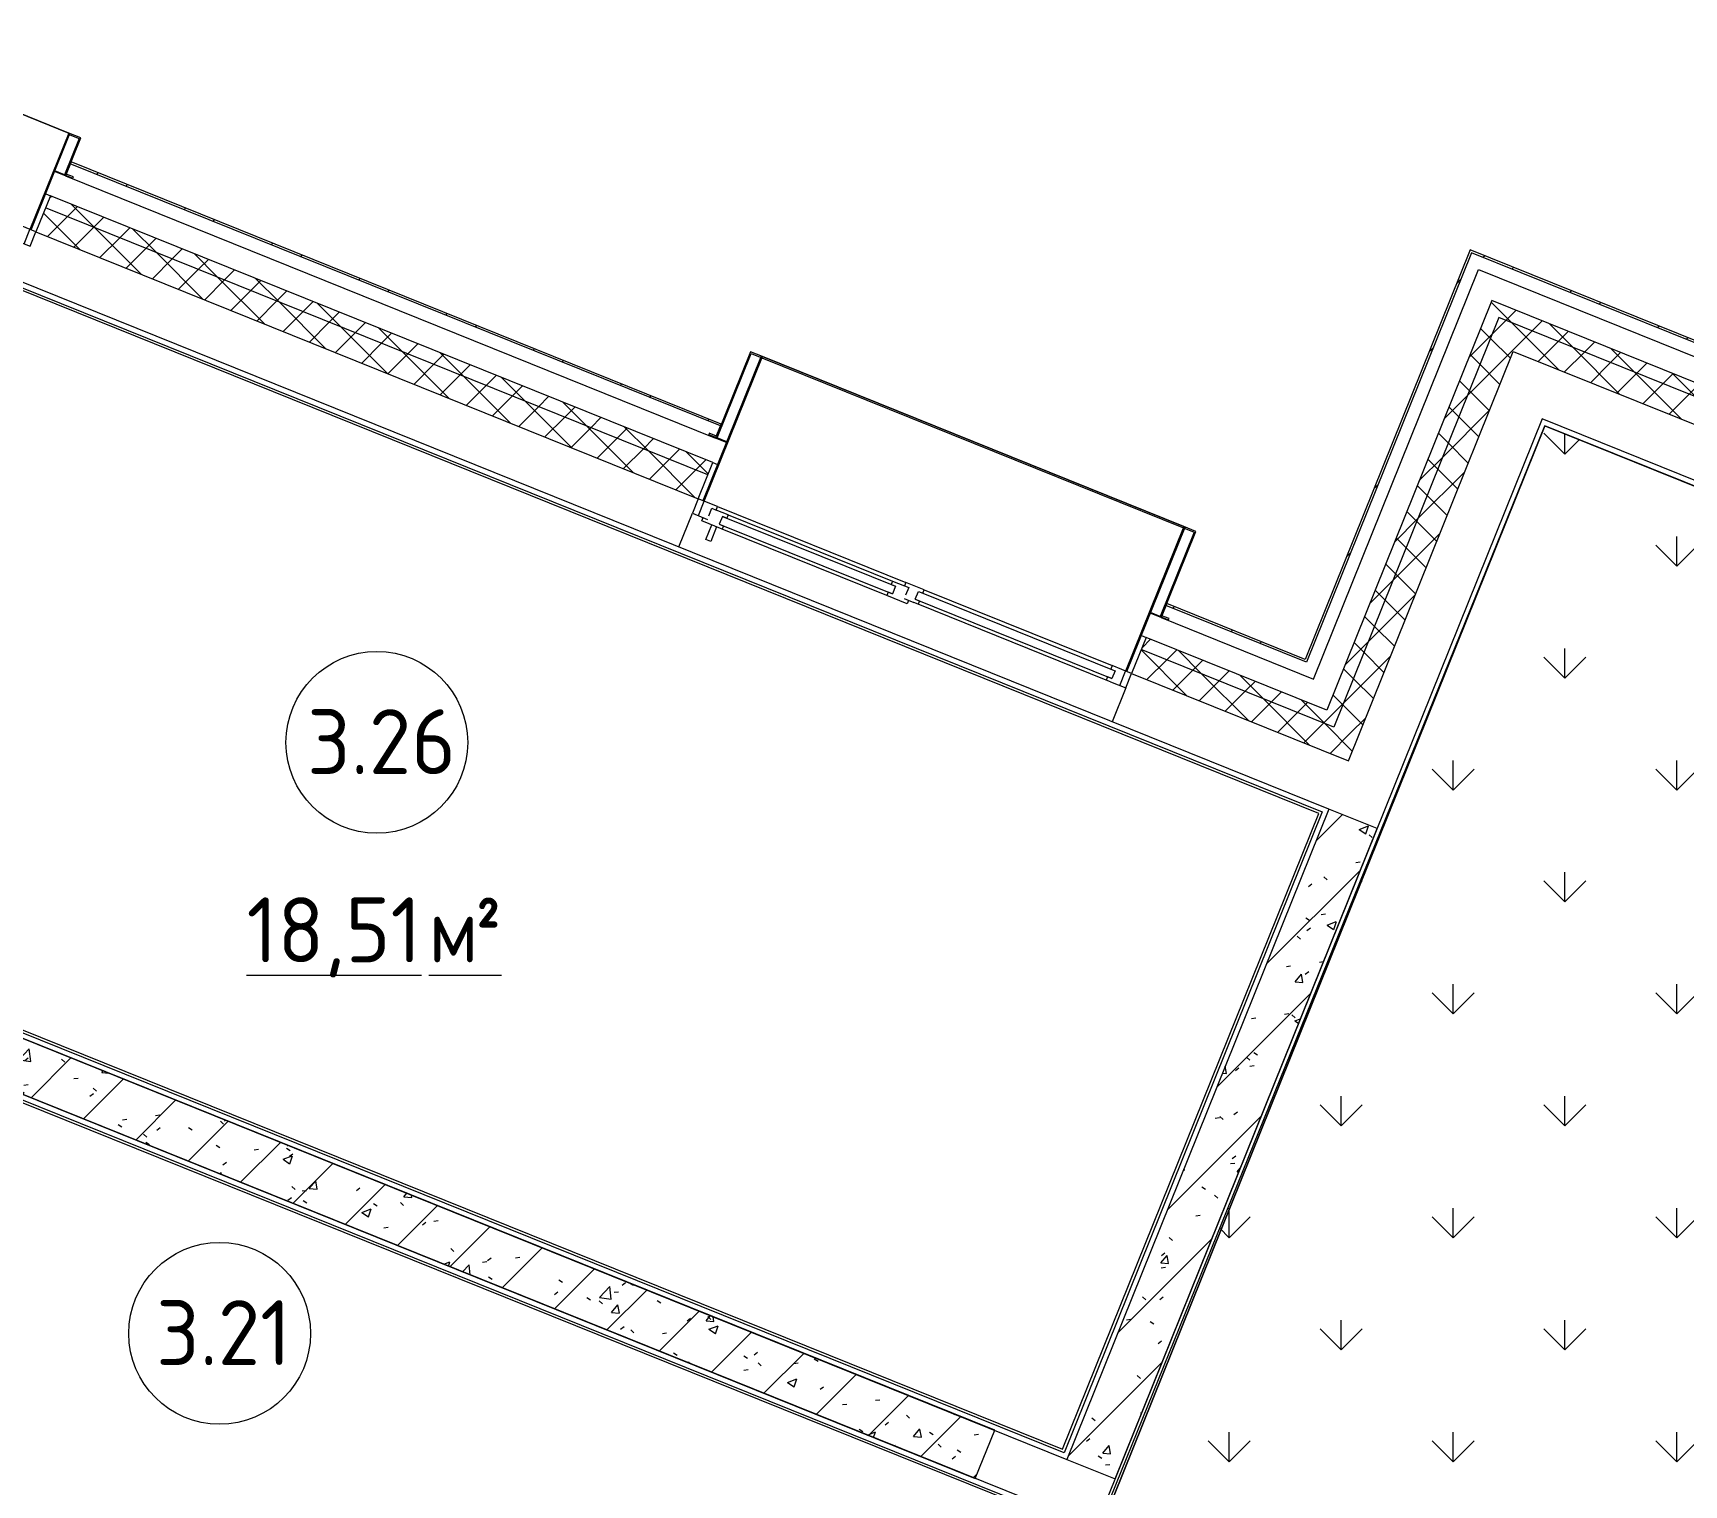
# Model space of a CAD drawing. Header units: millimetres. Extents: x -584918 to 2941280, y 3000189 to 4229862.
# Drawn here: x -433624 to -427265, y 4049313 to 4054904 of the extents above; entities that cross this region are included whole.
import ezdxf

# ---------------------------------------------------------------- set-up
doc = ezdxf.new("R2010")
doc.units = ezdxf.units.MM
for name, color, linetype, lineweight in [('_ Окна', 7, 'Continuous', 0), ('Линии', 7, 'Continuous', 0), ('Марки помещений', 7, 'Continuous', 0), ('Обобщенные модели', 7, 'Continuous', 0), ('Окна', 7, 'Continuous', 0), ('Стены внутренние', 7, 'Continuous', 0), ('Стены наружные', 7, 'Continuous', 0), ('Стены несущие', 7, 'Continuous', 0), ('Стены отделка', 7, 'Continuous', 0), ('Стены перегородки', 7, 'Continuous', 0), ('Стены штриховка', 7, 'Continuous', 0), ('экспертиза условные обозначения', 1, 'Continuous', 0)]:
    doc.layers.add(name, color=color, linetype=linetype, lineweight=lineweight)
doc.styles.add('GOST Common_2', font='', dxfattribs={"height": 500})
doc.styles.add('GOST Common_3', font='', dxfattribs={"width": 0.9, "height": 500})
doc.styles.get('GOST Common_2').set_extended_font_data('GOST Common')
doc.styles.get('GOST Common_3').set_extended_font_data('GOST Common')
pattern_1 = [(45, (-440814.02, 4025236.82), (-141.4214, 141.4214), [])]
pattern_2 = [(50, (-440814.02, 4025236.82), (364.368, -31.8783), [38.1, -419.1]), (355, (-440814.02, 4025236.8), (-70.486, 382.1133), [30.48, -335.28]), (100.451, (-440783.66, 4025234.16), (293.885, 350.2334), [32.38, -356.18]), (46.184, (-440814, 4025338.4), (542.1585, -84.086), [57.15, -628.65]), (96.636, (-440768.84, 4025331.4), (474.805, 494.855), [48.57, -534.27]), (351.184, (-440814, 4025338.4), (474.81, 494.85), [45.72, -502.92]), (21, (-440763.22, 4025313.02), (303.2285, -204.5305), [38.1, -419.1]), (326, (-440763.22, 4025313), (123.604, 368.376), [30.48, -335.28]), (71.451, (-440737.95, 4025295.97), (426.834, 163.8427), [32.38, -356.18]), (37.5, (-440814.02, 4025236.82), (6.17665, 169.11015), [16.764, -314.452, 16.764, -323.596, -336.55]), (37.5, (-440814.02, 4025236.82), (6.17665, 169.11015), [-671.576, 16.764, -319.786]), (7.5, (-440814.02, 4025236.82), (133.6389, 200.3615), [16.764, -177.292, 16.764, -306.832, -128.27]), (7.5, (-440814.02, 4025236.82), (133.6389, 200.3615), [-517.652, 16.764, -111.506]), (327.5, (-440927.3, 4025236.82), (271.1818, -11.45836), [16.764, -110.236, 16.764, -379.476, -525.78]), (327.5, (-440927.3, 4025236.82), (271.1818, -11.45836), [-523.24, 16.764, -509.016]), (317.5, (-440978.1, 4025236.82), (296.2585, 50.8528), [16.764, -148.336, 16.764, -246.38, -373.38]), (317.5, (-440978.1, 4025236.82), (296.2585, 50.8528), [-428.244, 16.764, -356.616])]
pattern_3 = [(45, (-440814.02, 4025236.8), (-235.7317, 235.7317), []), (45, (-440656.87, 4025236.8), (-235.7317, 235.7317), [])]
pattern_4 = [(45, (-440814.02, 4025236.82), (-70.71068, 70.71068), []), (135, (-440814.02, 4025236.82), (-70.71068, -70.71068), [])]

# ---------------------------------------------------------------- blocks, each defined once
blk = doc.blocks.new('Окно_ПВХ_1Створка_1Фрамуга-верх - ОП_2100_h_х950_1ст1фр-7962690-АР Этаж 03')
at = {"layer": '_ Окна'}
for p, q in [((-419, 100), (-500, 100)), ((-500, 100), (-500, 40)), ((-475, 40), (-475, 100)), ((-437, 54), (-437, 86)), ((-437, 86), (-419, 86)), ((-419, 86), (-419, 100)), ((-370, 86), (-419, 86)), ((-388, 72), (-388, 40)), ((-370, 72), (-388, 72)), ((-388, 72), (388, 72)), ((-370, 86), (-370, 72)), ((370, 86), (370, 72)), ((370, 86), (419, 86)), ((370, 72), (388, 72)), ((388, 72), (388, 40)), ((419, 100), (419, 86)), ((500, 100), (419, 100)), ((419, 86), (437, 86)), ((437, 86), (437, 54)), ((475, 40), (475, 100)), ((500, 40), (500, 100)), ((-500, 40), (-437, 40)), ((-455, 26), (-455, 40)), ((-370, 26), (-455, 26)), ((-388, 40), (-370, 40)), ((-388, 40), (388, 40)), ((-370, 40), (-370, 26)), ((370, 40), (370, 26)), ((388, 40), (370, 40)), ((455, 26), (370, 26)), ((437, 40), (500, 40)), ((455, 40), (455, 26))]:
    blk.add_line(p, q, dxfattribs=at)
at = {"layer": 'Окна'}
for p, q in [((-419, 100), (419, 100)), ((-370, 86), (370, 86)), ((-413.5, -34), (-413.5, 26)), ((-393.5, 26), (-393.5, -34)), ((370, 26), (-370, 26)), ((-393.5, -34), (-413.5, -34))]:
    blk.add_line(p, q, dxfattribs=at)
blk = doc.blocks.new('Окно_ПВХ_2Створки_1Фрамуга-верх - ОП_2100_h_х1750_2ст1фр-7979835-АР Этаж 03')
at = {"layer": '_ Окна'}
for p, q in [((-819, 100), (-900, 100)), ((-900, 100), (-900, 40)), ((-875, 40), (-875, 100)), ((-837, 54), (-837, 86)), ((-837, 86), (-819, 86)), ((-819, 86), (-819, 100)), ((-770, 86), (-819, 86)), ((-788, 72), (-788, 40)), ((-770, 72), (-788, 72)), ((-788, 72), (-69, 72)), ((-770, 86), (-770, 72)), ((-87, 86), (-87, 72)), ((-87, 86), (-38, 86)), ((-87, 72), (-69, 72)), ((-69, 72), (-69, 40)), ((38, 100), (-38, 100)), ((-38, 100), (-38, 86)), ((-38, 86), (-20, 86)), ((-20, 86), (-20, 54)), ((20, 54), (20, 86)), ((20, 86), (38, 86)), ((38, 86), (38, 100)), ((38, 86), (819, 86)), ((819, 100), (819, 86)), ((900, 100), (819, 100)), ((819, 86), (837, 86)), ((837, 86), (837, 54)), ((875, 40), (875, 100)), ((900, 40), (900, 100)), ((-900, 40), (-837, 40)), ((-855, 26), (-855, 40)), ((-770, 26), (-855, 26)), ((-788, 40), (-770, 40)), ((-788, 40), (-69, 40)), ((-770, 40), (-770, 26)), ((-87, 40), (-87, 26)), ((-69, 40), (-87, 40)), ((-2, 26), (-87, 26)), ((-20, 40), (20, 40)), ((-2, 40), (-2, 26)), ((20, 54), (837, 54)), ((20, 54), (38, 54)), ((38, 40), (20, 40)), ((38, 54), (38, 40)), ((819, 54), (819, 40)), ((837, 54), (819, 54)), ((837, 40), (819, 40)), ((837, 40), (900, 40))]:
    blk.add_line(p, q, dxfattribs=at)
at = {"layer": 'Окна'}
for p, q in [((-819, 100), (-38, 100)), ((-770, 86), (-87, 86)), ((38, 100), (819, 100)), ((-813.5, -34), (-813.5, 26)), ((-793.5, 26), (-793.5, -34)), ((-87, 26), (-770, 26)), ((819, 40), (38, 40)), ((-793.5, -34), (-813.5, -34))]:
    blk.add_line(p, q, dxfattribs=at)
blk = doc.blocks.new('Откос с зашивкой _верх_низ_ - Откос-7920893-АР Этаж 03')
at = {"layer": 'Обобщенные модели'}
for p, q in [((-880, 300), (-880, -300)), ((-875, -300), (-875, 300)), ((875, 300), (875, -300)), ((880, -300), (880, 300)), ((-920, 55), (-955, 55)), ((-955, 55), (-955, 50)), ((-955, 50), (-925, 50)), ((-925, 50), (-925, -300)), ((-920, -295), (-920, 55)), ((-920, 55), (-880, 55)), ((880, 55), (920, 55)), ((955, 55), (920, 55)), ((920, 55), (920, -295)), ((925, -300), (925, 50)), ((925, 50), (955, 50)), ((955, 50), (955, 55)), ((-925, -300), (-875, -300)), ((-875, -295), (-920, -295)), ((-880, -300), (-875, -300)), ((-875, -300), (-875, -295)), ((875, -295), (-875, -295)), ((-875, -300), (875, -300)), ((875, -300), (-875, -300)), ((920, -295), (875, -295)), ((875, -295), (875, -300)), ((875, -300), (880, -300)), ((875, -300), (925, -300))]:
    blk.add_line(p, q, dxfattribs=at)
blk = doc.blocks.new('Откос с зашивкой _верх_низ_ - Откос-V76-АР Этаж 03')
at = {"layer": 'Обобщенные модели'}
for p, q in [((-525, 100), (-525, -50)), ((-475, 100), (-525, 100)), ((-520, -55), (-520, 95)), ((-520, 95), (-475, 95)), ((-480, 100), (-480, -300)), ((-475, 100), (-480, 100)), ((475, 100), (-475, 100)), ((-475, -300), (-475, 100)), ((-475, 95), (-475, 100)), ((-475, 100), (475, 100)), ((480, 100), (475, 100)), ((475, 100), (475, -300)), ((525, 100), (475, 100)), ((475, 100), (475, 95)), ((475, 95), (520, 95)), ((480, -300), (480, 100)), ((520, 95), (520, -55)), ((525, -50), (525, 100)), ((-525, -50), (-555, -50)), ((-555, -50), (-555, -55)), ((-555, -55), (-520, -55)), ((-480, -55), (-520, -55)), ((520, -55), (480, -55)), ((520, -55), (555, -55)), ((555, -50), (525, -50)), ((555, -55), (555, -50))]:
    blk.add_line(p, q, dxfattribs=at)
blk = doc.blocks.new('ASVP_Марка_Помещение_ДваЗначения - Номер Площадь-685795-АР Этаж 03')
at = {"layer": 'Марки помещений'}
blk.add_circle((0, 0), 3.5, dxfattribs=at)

msp = doc.modelspace()

# ---------------------------------------------------------------- hatches: boundary and pattern name
at = {"layer": 'Стены внутренние'}
h = msp.add_hatch(dxfattribs=at)
h.set_pattern_fill('FP_4', color=256, style=0, pattern_type=2)
h.set_pattern_definition(pattern_1)
h.paths.add_polyline_path([(-429995.056, 4049338.316), (-429920.301, 4049523.82), (-435856.422, 4051915.988), (-435931.177, 4051730.484), (-430177.125, 4049411.687)])
h = msp.add_hatch(dxfattribs=at)
h.set_pattern_fill('FP_5', color=256, style=0, pattern_type=2)
h.set_pattern_definition(pattern_2)
h.paths.add_polyline_path([(-429995.056, 4049338.316), (-429920.301, 4049523.82), (-435856.422, 4051915.988), (-435931.177, 4051730.484), (-430177.125, 4049411.687)])
h = msp.add_hatch(dxfattribs=at)
h.set_pattern_fill('FP_4', color=256, style=0, pattern_type=2)
h.set_pattern_definition(pattern_1)
h.paths.add_polyline_path([(-429456.541, 4049336.932), (-428447.346, 4051841.233), (-428632.849, 4051915.988), (-429642.045, 4049411.687)])
h = msp.add_hatch(dxfattribs=at)
h.set_pattern_fill('FP_5', color=256, style=0, pattern_type=2)
h.set_pattern_definition(pattern_2)
h.paths.add_polyline_path([(-429456.541, 4049336.932), (-428447.346, 4051841.233), (-428632.849, 4051915.988), (-429642.045, 4049411.687)])
at = {"layer": 'Стены наружные'}
h = msp.add_hatch(dxfattribs=at)
h.set_pattern_fill('FP_1', color=256, style=0, pattern_type=2)
h.set_pattern_definition(pattern_4)
h.paths.add_polyline_path([(-428613.468, 4052231.621), (-428594.779, 4052277.997), (-429336.795, 4052577.018), (-429355.483, 4052530.642), (-428632.849, 4052239.432)])
h.paths.add_polyline_path([(-431025.017, 4053203.44), (-431006.329, 4053249.816), (-433557.006, 4054277.7), (-433575.694, 4054231.324), (-431062.395, 4053218.502)])
h.paths.add_polyline_path([(-434503.213, 4054605.101), (-434484.524, 4054651.477), (-434855.532, 4054800.987), (-434874.221, 4054754.611), (-434517.39, 4054610.814)])
h = msp.add_hatch(dxfattribs=at)
h.set_pattern_fill('FP_1', color=256, style=0, pattern_type=2)
h.set_pattern_definition(pattern_4)
h.paths.add_polyline_path([(-428558.094, 4052101.492), (-428520.716, 4052194.244), (-429355.483, 4052530.642), (-429392.861, 4052437.891), (-428620.037, 4052126.454)])
h.paths.add_polyline_path([(-431062.395, 4053110.688), (-431025.017, 4053203.44), (-433575.694, 4054231.324), (-433613.072, 4054138.573), (-431084.822, 4053119.725)])
h.paths.add_polyline_path([(-434540.591, 4054512.349), (-434503.213, 4054605.101), (-434920.597, 4054773.3), (-434957.974, 4054680.548), (-434563.017, 4054521.386)])
h = msp.add_hatch(dxfattribs=at)
h.set_pattern_fill('FP_6', color=256, style=0, pattern_type=2)
h.set_pattern_definition(pattern_3)
h.paths.add_polyline_path([(-430976.44, 4053390.868), (-430973.45, 4053398.288), (-433477.751, 4054407.484), (-433480.741, 4054400.064), (-431006.329, 4053402.912)])
h = msp.add_hatch(dxfattribs=at)
h.set_pattern_fill('FP_6', color=256, style=0, pattern_type=2)
h.set_pattern_definition(pattern_3)
h.paths.add_polyline_path([(-428719.787, 4052481.47), (-428081.377, 4054065.672), (-428088.797, 4054068.663), (-428727.207, 4052484.46), (-428724.217, 4052483.255)])
h = msp.add_hatch(dxfattribs=at)
h.set_pattern_fill('FP_6', color=256, style=0, pattern_type=2)
h.set_pattern_definition(pattern_3)
h.paths.add_polyline_path([(-426723.697, 4053509.922), (-426720.707, 4053517.343), (-428081.377, 4054065.672), (-428084.367, 4054058.252), (-426736.611, 4053515.127)])
h = msp.add_hatch(dxfattribs=at)
h.set_pattern_fill('FP_1', color=256, style=0, pattern_type=2)
h.set_pattern_definition(pattern_4)
h.paths.add_polyline_path([(-428594.779, 4052277.997), (-427959.36, 4053854.779), (-428005.736, 4053873.468), (-428641.155, 4052296.686), (-428632.849, 4052293.339)])
h = msp.add_hatch(dxfattribs=at)
h.set_pattern_fill('FP_1', color=256, style=0, pattern_type=2)
h.set_pattern_definition(pattern_4)
h.paths.add_polyline_path([(-421021.657, 4051005.081), (-421002.968, 4051051.457), (-421536.291, 4051266.379), (-421554.98, 4051220.003), (-421059.035, 4051020.144)])
h.paths.add_polyline_path([(-423827.402, 4052135.755), (-423808.713, 4052182.131), (-424504.352, 4052462.463), (-424523.041, 4052416.087), (-424154.232, 4052267.462)])
h.paths.add_polyline_path([(-426795.462, 4053331.839), (-426776.773, 4053378.215), (-427959.36, 4053854.779), (-427978.049, 4053808.404), (-426832.84, 4053346.901)])
h = msp.add_hatch(dxfattribs=at)
h.set_pattern_fill('FP_1', color=256, style=0, pattern_type=2)
h.set_pattern_definition(pattern_4)
h.paths.add_polyline_path([(-428520.716, 4052194.244), (-427885.297, 4053771.026), (-427978.049, 4053808.404), (-428613.468, 4052231.621), (-428558.094, 4052209.306)])
h = msp.add_hatch(dxfattribs=at)
h.set_pattern_fill('FP_1', color=256, style=0, pattern_type=2)
h.set_pattern_definition(pattern_4)
h.paths.add_polyline_path([(-421059.035, 4050912.33), (-421021.657, 4051005.081), (-421554.98, 4051220.003), (-421592.358, 4051127.251), (-421171.361, 4050957.596)])
h.paths.add_polyline_path([(-423864.779, 4052043.003), (-423827.402, 4052135.755), (-424523.041, 4052416.087), (-424560.418, 4052323.335), (-424071.862, 4052126.454)])
h.paths.add_polyline_path([(-426832.84, 4053239.087), (-426795.462, 4053331.839), (-427885.297, 4053771.026), (-427922.674, 4053678.274), (-427212.264, 4053391.989)])
h = msp.add_hatch(dxfattribs=at)
h.set_pattern_fill('FP_6', color=256, style=0, pattern_type=2)
h.set_pattern_definition(pattern_3)
h.paths.add_polyline_path([(-428727.207, 4052484.46), (-428724.217, 4052491.88), (-429257.54, 4052706.802), (-429260.53, 4052699.382), (-428745.62, 4052491.88)])
at = {"layer": 'экспертиза условные обозначения'}
h = msp.add_hatch(dxfattribs=at)
h.set_pattern_fill('GRASS', color=2, scale=24)
h.set_pattern_definition([(90, (-520400.44, 3484724), (-431.0523, 431.0523), [114.3, -747.8046]), (45, (-520400.44, 3484724), (-431.0523, 431.0523), [114.3, -495.3]), (135, (-520400.44, 3484724), (-431.0523, -431.0523), [114.3, -495.3])])
h.paths.add_polyline_path([(-431512.311, 4044235.578), (-427800.851, 4053391.989), (-420788.808, 4050566.24), (-424474.242, 4041420.904)])
at = {"layer": 'экспертиза условные обозначения', "lineweight": -3}
h = msp.add_hatch(dxfattribs=at)
h.set_pattern_fill('GRASS', color=3, scale=24)
h.set_pattern_definition([(90, (-441193.04, 3779846), (-431.0523, 431.0523), [114.3, -747.8046]), (45, (-441193.04, 3779846), (-431.0523, 431.0523), [114.3, -495.3]), (135, (-441193.04, 3779846), (-431.0523, -431.0523), [114.3, -495.3])])
edge = h.paths.add_edge_path()
edge.add_line((-445679.162, 4047680.628), (-445018.622, 4049468.181))
edge.add_line((-445018.622, 4049468.181), (-439841.984, 4047376.683))
edge.add_line((-439841.984, 4047376.683), (-437786.215, 4052478.037))
edge.add_line((-437786.215, 4052478.037), (-436394.937, 4051917.372))
edge.add_line((-436394.937, 4051917.372), (-438448.837, 4046820.656))
edge.add_line((-438448.837, 4046820.656), (-431775.339, 4044131.336))
edge.add_line((-431775.339, 4044131.336), (-432485.514, 4042369.05))
edge.add_line((-432485.514, 4042369.05), (-433821.967, 4042902.23))
edge.add_arc((-434225.652, 4041870.898), 1107.523, 68.623549, 179.4277519)
edge.add_line((-435333.121, 4041881.959), (-435333.121, 4039986.149))
edge.add_line((-435333.121, 4039986.149), (-438083.121, 4039986.149))
edge.add_line((-438083.121, 4039986.149), (-438083.121, 4044619.411))
edge.add_line((-438083.121, 4044619.411), (-441018.582, 4045807.749))
edge.add_line((-441018.582, 4045807.749), (-445679.162, 4047680.628))

# ---------------------------------------------------------------- linework, layer by layer
at = {"layer": 'Линии'}
for p, q in [((-427800.851, 4053391.989), (-431486.285, 4044246.653)), ((-420788.808, 4050566.24), (-427800.851, 4053391.989))]:
    msp.add_line(p, q, dxfattribs=at)
at = {"layer": 'Стены внутренние'}
for p, q in [((-428671.888, 4051899.376), (-435108.869, 4054493.383)), ((-431137.15, 4052925.184), (-431084.822, 4053055.037)), ((-429415.288, 4052382.239), (-429467.616, 4052252.387)), ((-436095.639, 4052044.733), (-429658.658, 4049450.726)), ((-429658.658, 4049450.726), (-428671.888, 4051899.376)), ((-429755.839, 4049209.571), (-436285.572, 4051840.956))]:
    msp.add_line(p, q, dxfattribs=at)
at = {"layer": 'Стены наружные'}
for p, q in [((-433499.43, 4054353.688), (-433541.169, 4054370.508)), ((-433575.556, 4054285.176), (-433557.006, 4054277.7)), ((-430953.391, 4053327.672), (-430995.129, 4053344.492)), ((-431006.329, 4053249.816), (-430987.778, 4053242.34)), ((-429279.219, 4052653.006), (-429320.958, 4052669.826)), ((-429355.345, 4052584.494), (-429336.795, 4052577.018))]:
    msp.add_line(p, q, dxfattribs=at)
at = {"layer": 'Стены несущие'}
for p, q in [((-429920.301, 4049523.82), (-435856.422, 4051915.988)), ((-428632.849, 4051915.988), (-429642.045, 4049411.687)), ((-428447.346, 4051841.233), (-428632.849, 4051915.988)), ((-429456.541, 4049336.932), (-428447.346, 4051841.233)), ((-435931.177, 4051730.484), (-429995.056, 4049338.316)), ((-429995.056, 4049338.316), (-429920.301, 4049523.82)), ((-429642.045, 4049411.687), (-429456.541, 4049336.932))]:
    msp.add_line(p, q, dxfattribs=at)
at = {"layer": 'Стены отделка'}
for p, q in [((-428632.849, 4051915.988), (-435125.482, 4054532.422)), ((-435114.407, 4054506.396), (-428658.875, 4051904.913)), ((-433477.751, 4054407.484), (-433499.43, 4054353.688)), ((-433499.43, 4054353.688), (-430995.129, 4053344.492)), ((-430973.45, 4053398.288), (-433477.751, 4054407.484)), ((-428088.797, 4054068.663), (-428724.217, 4052491.88)), ((-426720.707, 4053517.343), (-428088.797, 4054068.663)), ((-428692.1, 4052416.405), (-428056.68, 4053993.187)), ((-428056.68, 4053993.187), (-426742.386, 4053463.546)), ((-427811.926, 4053418.015), (-431512.311, 4044235.578)), ((-430995.129, 4053344.492), (-430973.45, 4053398.288)), ((-420762.782, 4050577.315), (-427811.926, 4053418.015)), ((-431486.285, 4044246.653), (-427800.851, 4053391.989)), ((-427800.851, 4053391.989), (-420788.808, 4050566.24)), ((-429257.54, 4052706.802), (-429279.219, 4052653.006)), ((-428724.217, 4052491.88), (-429257.54, 4052706.802)), ((-429279.219, 4052653.006), (-428692.1, 4052416.405)), ((-436134.677, 4052028.121), (-429642.045, 4049411.687)), ((-429653.12, 4049437.713), (-436108.652, 4052039.196)), ((-429716.8, 4049226.183), (-436302.185, 4051879.995)), ((-428658.875, 4051904.913), (-429653.12, 4049437.713)), ((-436291.11, 4051853.969), (-429742.826, 4049215.108)), ((-429642.045, 4049411.687), (-429642.045, 4049411.687))]:
    msp.add_line(p, q, dxfattribs=at)
at = {"layer": 'Стены перегородки'}
for p, q in [((-433557.006, 4054277.7), (-433613.072, 4054138.573)), ((-431006.329, 4053249.816), (-433557.006, 4054277.7)), ((-433613.072, 4054138.573), (-431062.395, 4053110.688)), ((-428005.736, 4053873.468), (-428641.155, 4052296.686)), ((-426776.773, 4053378.215), (-428005.736, 4053873.468)), ((-428558.094, 4052101.492), (-427922.674, 4053678.274)), ((-427922.674, 4053678.274), (-426832.84, 4053239.087)), ((-431062.395, 4053110.688), (-431006.329, 4053249.816)), ((-429336.795, 4052577.018), (-429392.861, 4052437.891)), ((-428641.155, 4052296.686), (-429336.795, 4052577.018)), ((-429392.861, 4052437.891), (-428558.094, 4052101.492))]:
    msp.add_line(p, q, dxfattribs=at)
at = {"layer": 'Стены штриховка'}
for p, q in [((-430976.44, 4053390.868), (-433480.741, 4054400.064)), ((-431025.017, 4053203.44), (-433575.694, 4054231.324)), ((-428084.367, 4054058.252), (-428719.787, 4052481.47)), ((-426723.697, 4053509.922), (-428084.367, 4054058.252)), ((-427978.049, 4053808.404), (-428613.468, 4052231.621)), ((-426795.462, 4053331.839), (-427978.049, 4053808.404)), ((-428719.787, 4052481.47), (-429260.53, 4052699.382)), ((-428613.468, 4052231.621), (-429355.483, 4052530.642))]:
    msp.add_line(p, q, dxfattribs=at)
at = {"layer": 'экспертиза условные обозначения', "color": 2}
msp.add_lwpolyline([(-431512.311, 4044235.578), (-427800.851, 4053391.989), (-420788.808, 4050566.24), (-424474.242, 4041420.904), (-431512.311, 4044235.578)], dxfattribs=at)

# ---------------------------------------------------------------- block references
at = {"layer": 'Марки помещений', "xscale": 99.99999999999993, "yscale": 99.99999999999993, "zscale": 99.99999999999993}
for p in [(-432300.005, 4052172.668), (-432905.562, 4049897.1)]:
    msp.add_blockref('ASVP_Марка_Помещение_ДваЗначения - Номер Площадь-685795-АР Этаж 03', p, dxfattribs=at)
at = {"layer": 'Обобщенные модели'}
for name, p, rotation in [('Откос с зашивкой _верх_низ_ - Откос-V76-АР Этаж 03', (-433964.685, 4054603.749), 338.0513009164582), ('Откос с зашивкой _верх_низ_ - Откос-7920893-АР Этаж 03', (-430115.495, 4053052.545), 158.0513009164574)]:
    msp.add_blockref(name, p, dxfattribs=dict(at, rotation=rotation))
at = {"layer": 'Окна', "rotation": 338.0513009164575}
for name, p in [('Окно_ПВХ_1Створка_1Фрамуга-верх - ОП_2100_h_х950_1ст1фр-7962690-АР Этаж 03', (-434114.209, 4054232.709)), ('Окно_ПВХ_2Створки_1Фрамуга-верх - ОП_2100_h_х1750_2ст1фр-7979835-АР Этаж 03', (-430265.006, 4052681.537))]:
    msp.add_blockref(name, p, dxfattribs=at)

# ---------------------------------------------------------------- texts
at = {"layer": 'Марки помещений', "char_height": 250, "attachment_point": 1}
for s, insert, width, style in [('3.26', (-432568.662, 4052300.393), 663.79725, 'GOST Common_2'), ('\\L18,51 ', (-432801.748, 4051575.862), 851.39212, 'GOST Common_2'), ('\\L\\fGOST Common|b0|i0|c238|p34|;\\W.9;\\L²', (-431920.686, 4051575.862), 165.94931, 'GOST Common_3'), ('\\L\\fGOST Common|b0|i0|c204|p34|;\\W.9;\\Lм', (-432099.28, 4051575.862), 216.45562, 'GOST Common_2'), ('3.21', (-433150.369, 4050024.825), 606.07575, 'GOST Common_2')]:
    msp.add_mtext(s, dxfattribs=dict(at, insert=insert, width=width, style=style))

doc.saveas('drawing.dxf')
